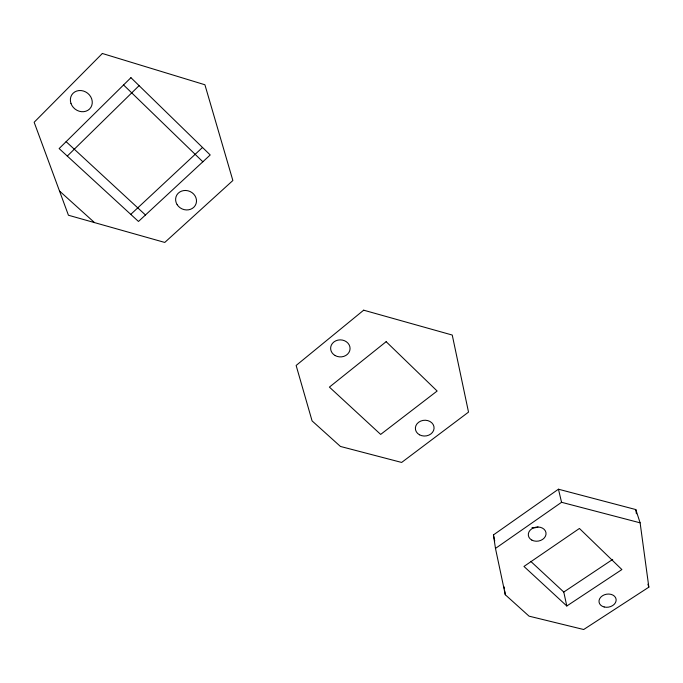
<?xml version="1.0" encoding="UTF-8"?>
<svg xmlns="http://www.w3.org/2000/svg" width="683" height="683" viewBox="0 0 683 683"><rect width="100%" height="100%" fill="white"/><g stroke="black" fill="none" stroke-linecap="round" stroke-linejoin="round"><path stroke-width="1.02" d="M67.293 156.074L139.101 85.648M130.769 214.385L202.518 147.46M493.442 534.917L558.446 489.207L635.813 509.569L640.116 522.828L648.85 587.167L583.692 629.513L529.052 616.16L505.3 594.756L495.474 548.423L493.442 534.917L494.74 541.047M495.474 548.423L561.563 502.295L640.116 522.828M566.805 606L523.963 566.446L579.423 528.463L621.889 569.562L566.805 606L563.774 592.041L612.719 559.394M59.498 191.009L94.536 222.607M66.123 141.663L145.47 214.983M530.742 561.358L563.774 592.041M123.563 84.957L202.851 161.786M647.928 584.213L648.85 587.167M558.446 489.207L561.563 502.295M504.08 586.834L504.387 588.814M504.694 590.795L505.3 594.756M635.813 509.569L636.394 513.753M537.965 526.994A8.777 6.992 -9.1 0 1 532.014 527.626M102.348 53.487L34.15 122.257L68.437 215.239L164.765 242.439L232.869 180.517L204.909 84.76L102.348 53.487M130.931 77.683L59.131 148.57L138.478 221.463L210.21 154.964L130.931 77.683M363.672 310.184L296.132 365.465L312.08 420.899L340.441 446.451L401.647 462.442L468.521 412.114L452.248 335.046L363.672 310.184M386.151 341.679L329.402 387.107L380.662 434.414L437.137 391.026L386.151 341.679M70.955 103.381A11.423 10.117 37.3 0 0 89.584 108.981A11.423 10.117 37.3 0 0 83.428 91.018A11.423 10.117 37.3 0 0 70.955 103.381M177.145 204.669A10.604 9.579 23.3 0 0 195.244 205.472A10.604 9.579 23.3 0 0 185.793 190.472A10.604 9.579 23.3 0 0 177.145 204.669M335.174 355.57A9.724 8.52 2 0 0 350.063 348.8A9.724 8.52 2 0 0 335.797 340.826A9.724 8.52 2 0 0 335.174 355.57M419.482 434.789A9.357 7.889 -4.3 0 0 434.055 428.497A9.357 7.889 -4.3 0 0 420.634 421.121A9.357 7.889 -4.3 0 0 419.482 434.789M531.869 540.116A8.913 7.052 -9 0 0 545.99 534.439A8.913 7.052 -9 0 0 533.662 527.822A8.913 7.052 -9 0 0 531.869 540.116M604.173 606.982A8.648 6.54 -10.6 0 0 616.1 599.23A8.648 6.54 -10.6 0 0 602.449 595.781A8.648 6.54 -10.6 0 0 604.173 606.982"/></g></svg>
